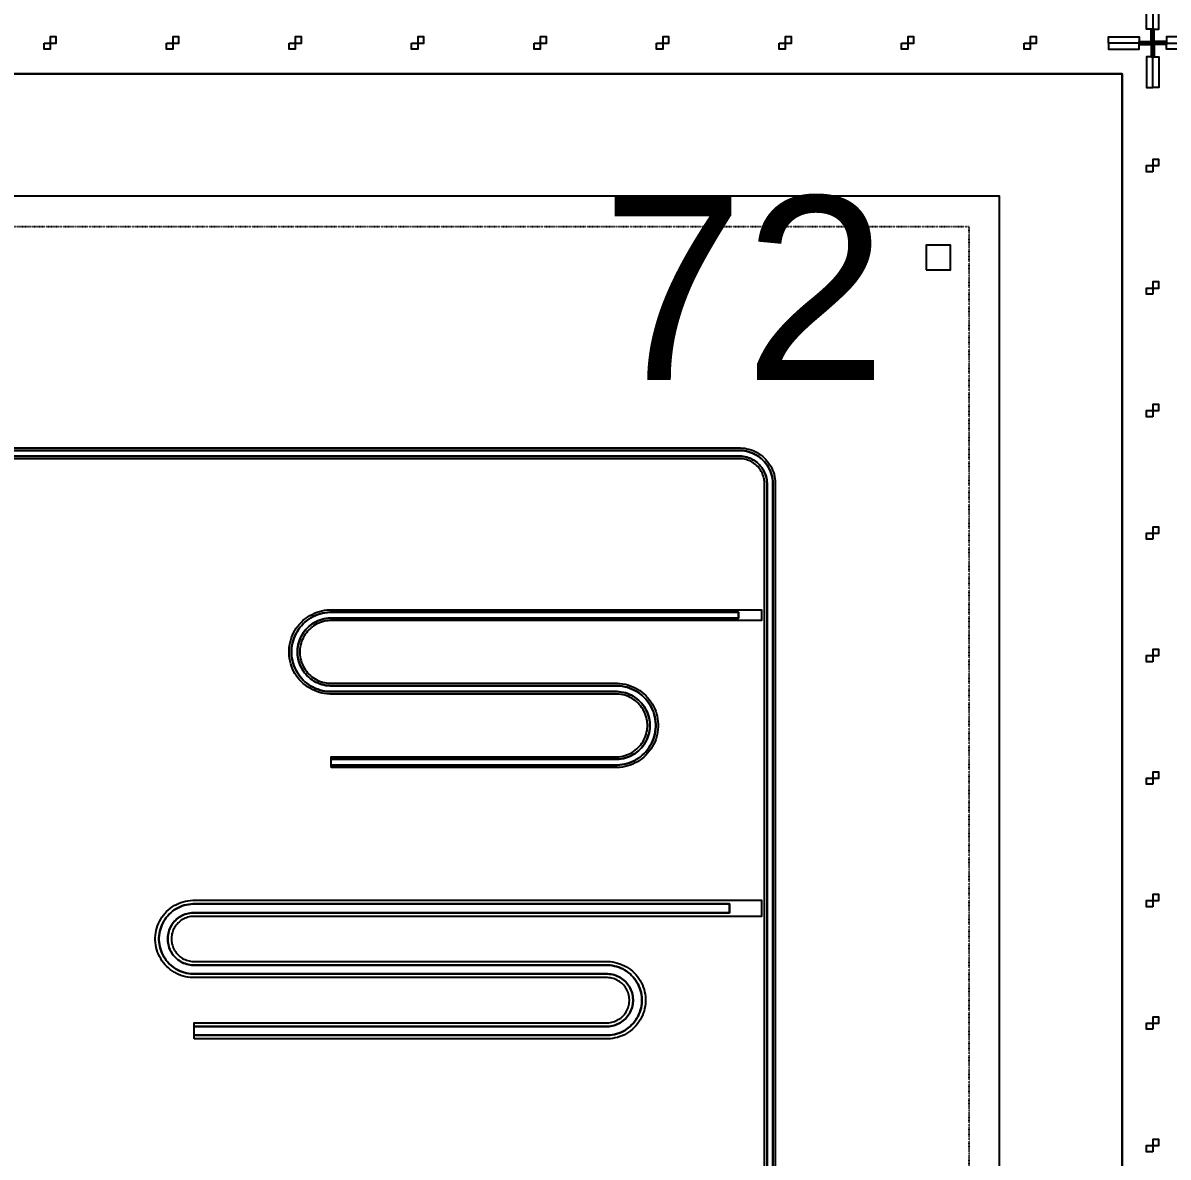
# Model space of a CAD drawing. Extents: x -50000 to 50000, y -50000 to 50000.
# Drawn here: x 10711 to 14450, y -39637 to -35934 of the extents above; entities that cross this region are included whole.
import ezdxf

# ---------------------------------------------------------------- set-up
doc = ezdxf.new("R2010")
doc.units = 0
doc.linetypes.add('DOT', pattern=[0.2, 0, -0.2])
doc.layers.get('0').update_dxf_attribs({"linetype": 'CONTINUOUS'})
for name, color, linetype in [('DICEGRID', 3, 'CONTINUOUS'), ('FRAME', 8, 'CONTINUOUS'), ('MARKERS', 2, 'CONTINUOUS'), ('XOR', 1, 'CONTINUOUS')]:
    doc.layers.add(name, color=color, linetype=linetype)
doc.styles.get("Standard").update_dxf_attribs({"font": 'arial.ttf'})

# ---------------------------------------------------------------- blocks, each defined once
blk = doc.blocks.new('DICINGBORDER')
for points in [[(0, 7200), (45, 7200), (45, 7195), (0, 7195)], [(0, 7195), (5, 7195), (5, 7155), (0, 7155)], [(45, 7200), (145, 7200), (145, 7180), (45, 7180)], [(3580, 7200), (3600, 7200), (3600, 7180), (3580, 7180)], [(3980, 7200), (4000, 7200), (4000, 7180), (3980, 7180)], [(4380, 7200), (4400, 7200), (4400, 7180), (4380, 7180)], [(4780, 7200), (4800, 7200), (4800, 7180), (4780, 7180)], [(5180, 7200), (5200, 7200), (5200, 7180), (5180, 7180)], [(5580, 7200), (5600, 7200), (5600, 7180), (5580, 7180)], [(5980, 7200), (6000, 7200), (6000, 7180), (5980, 7180)], [(6380, 7200), (6400, 7200), (6400, 7180), (6380, 7180)], [(6780, 7200), (6800, 7200), (6800, 7180), (6780, 7180)], [(7155, 7200), (7055, 7200), (7055, 7180), (7155, 7180)], [(7200, 7200), (7155, 7200), (7155, 7195), (7200, 7195)], [(7200, 7195), (7195, 7195), (7195, 7155), (7200, 7155)], [(0, 7155), (20, 7155), (20, 7055), (0, 7055)], [(7200, 7155), (7180, 7155), (7180, 7055), (7200, 7055)], [(0, 6800), (20, 6800), (20, 6820), (0, 6820)], [(7200, 6780), (7180, 6780), (7180, 6800), (7200, 6800)], [(0, 6400), (20, 6400), (20, 6420), (0, 6420)], [(7200, 6380), (7180, 6380), (7180, 6400), (7200, 6400)], [(0, 6000), (20, 6000), (20, 6020), (0, 6020)], [(7200, 5980), (7180, 5980), (7180, 6000), (7200, 6000)], [(0, 5600), (20, 5600), (20, 5620), (0, 5620)], [(7200, 5580), (7180, 5580), (7180, 5600), (7200, 5600)], [(0, 5200), (20, 5200), (20, 5220), (0, 5220)], [(7200, 5180), (7180, 5180), (7180, 5200), (7200, 5200)], [(0, 4800), (20, 4800), (20, 4820), (0, 4820)], [(7200, 4780), (7180, 4780), (7180, 4800), (7200, 4800)], [(0, 4400), (20, 4400), (20, 4420), (0, 4420)], [(7200, 4380), (7180, 4380), (7180, 4400), (7200, 4400)], [(0, 4000), (20, 4000), (20, 4020), (0, 4020)], [(7200, 3980), (7180, 3980), (7180, 4000), (7200, 4000)], [(0, 3600), (20, 3600), (20, 3620), (0, 3620)], [(7200, 3580), (7180, 3580), (7180, 3600), (7200, 3600)], [(0, 45), (20, 45), (20, 145), (0, 145)], [(7200, 45), (7180, 45), (7180, 145), (7200, 145)], [(0, 5), (5, 5), (5, 45), (0, 45)], [(7200, 5), (7195, 5), (7195, 45), (7200, 45)], [(0, 0), (45, 0), (45, 5), (0, 5)], [(45, 0), (145, 0), (145, 20), (45, 20)], [(3600, 0), (3620, 0), (3620, 20), (3600, 20)], [(4000, 0), (4020, 0), (4020, 20), (4000, 20)], [(4400, 0), (4420, 0), (4420, 20), (4400, 20)], [(4800, 0), (4820, 0), (4820, 20), (4800, 20)], [(5200, 0), (5220, 0), (5220, 20), (5200, 20)], [(5600, 0), (5620, 0), (5620, 20), (5600, 20)], [(6000, 0), (6020, 0), (6020, 20), (6000, 20)], [(6400, 0), (6420, 0), (6420, 20), (6400, 20)], [(6800, 0), (6820, 0), (6820, 20), (6800, 20)], [(7155, 0), (7055, 0), (7055, 20), (7155, 20)], [(7200, 0), (7155, 0), (7155, 5), (7200, 5)]]:
    blk.add_lwpolyline(points, close=True)
blk = doc.blocks.new('CHIP_XOR')
at = {"layer": 'chipBorder'}
blk.add_lwpolyline([(0, 0), (0, 7000), (7000, 7000), (7000, 0), (0, 0)], close=True, dxfattribs=at)
at = {"layer": 'DICEGRID'}
blk.add_lwpolyline([(400, 400), (6600, 400), (6600, 6600), (400, 6600)], close=True, dxfattribs=at)
at = {"layer": 'FRAME'}
blk.add_lwpolyline([(0, 0), (7000, 0), (7000, 7000), (0, 7000)], close=True, dxfattribs=at)
at = {"layer": 'FRAME', "linetype": 'DOT'}
blk.add_lwpolyline([(500, 500), (6500, 500), (6500, 6500), (500, 6500)], close=True, dxfattribs=at)
at = {"layer": 'MARKERS'}
blk.add_lwpolyline([(6360, 6360), (6440, 6360), (6440, 6440), (6360, 6440)], close=True, dxfattribs=at)
at = {"layer": 'photolayer'}
for points in [[(1250, 5770.212), (5750, 5770.212), (5753.437, 5770.191), (5760.295, 5769.719), (5767.11, 5768.821), (5773.856, 5767.5), (5780.507, 5765.762), (5787.037, 5763.612), (5793.42, 5761.061), (5799.631, 5758.116), (5805.648, 5754.791), (5811.445, 5751.097), (5817.001, 5747.05), (5822.295, 5742.664), (5827.304, 5737.957), (5832.011, 5732.947), (5836.397, 5727.654), (5840.445, 5722.098), (5844.139, 5716.3), (5847.464, 5710.284), (5850.408, 5704.072), (5852.96, 5697.689), (5855.109, 5691.16), (5856.848, 5684.509), (5858.168, 5677.763), (5859.066, 5670.947), (5859.538, 5664.089), (5859.56, 5660.652), (5859.56, 1860.652)], [(5840.44, 1860.652), (5840.44, 5660.652), (5840.45, 5663.388), (5840.139, 5668.851), (5839.497, 5674.284), (5838.526, 5679.669), (5837.231, 5684.984), (5835.616, 5690.212), (5833.686, 5695.331), (5831.449, 5700.325), (5828.913, 5705.173), (5826.088, 5709.858), (5822.984, 5714.364), (5819.613, 5718.673), (5815.986, 5722.769), (5812.117, 5726.638), (5808.02, 5730.265), (5803.711, 5733.637), (5799.206, 5736.741), (5794.52, 5739.566), (5789.672, 5742.102), (5784.679, 5744.338), (5779.559, 5746.268), (5774.332, 5747.884), (5769.016, 5749.179), (5763.632, 5750.15), (5758.198, 5750.792), (5752.736, 5751.103), (5750, 5751.092), (1250, 5751.092)]]:
    blk.add_lwpolyline(points, dxfattribs=at)
for points in [[(4417.434, 4742.521), (4417.434, 4761.641), (5350.911, 4761.641), (5357.838, 4762.077), (5364.725, 4762.947), (5371.544, 4764.248), (5378.267, 4765.974), (5384.869, 4768.119), (5391.323, 4770.674), (5397.603, 4773.63), (5403.686, 4776.974), (5409.547, 4780.693), (5415.163, 4784.773), (5420.511, 4789.198), (5425.571, 4793.95), (5430.323, 4799.01), (5434.748, 4804.358), (5438.828, 4809.974), (5442.547, 4815.835), (5445.891, 4821.918), (5448.847, 4828.198), (5451.402, 4834.652), (5453.547, 4841.254), (5455.273, 4847.977), (5456.574, 4854.796), (5457.444, 4861.683), (5457.88, 4868.61), (5457.88, 4875.552), (5457.444, 4882.479), (5456.574, 4889.366), (5455.273, 4896.185), (5453.547, 4902.908), (5451.402, 4909.51), (5448.847, 4915.964), (5445.891, 4922.245), (5442.547, 4928.327), (5438.828, 4934.188), (5434.748, 4939.804), (5430.323, 4945.152), (5425.571, 4950.212), (5420.511, 4954.964), (5415.163, 4959.389), (5409.547, 4963.469), (5403.686, 4967.188), (5397.603, 4970.532), (5391.323, 4973.488), (5384.869, 4976.043), (5378.267, 4978.188), (5371.544, 4979.914), (5364.725, 4981.215), (5357.838, 4982.085), (5350.911, 4982.521), (4413.362, 4982.521), (4405.235, 4983.032), (4397.156, 4984.053), (4389.157, 4985.579), (4381.27, 4987.604), (4373.526, 4990.12), (4365.954, 4993.118), (4358.586, 4996.585), (4351.45, 5000.508), (4344.575, 5004.872), (4337.987, 5009.658), (4331.712, 5014.849), (4325.776, 5020.423), (4320.202, 5026.359), (4315.011, 5032.634), (4310.225, 5039.222), (4305.861, 5046.097), (4301.938, 5053.233), (4298.471, 5060.601), (4295.473, 5068.172), (4292.957, 5075.917), (4290.932, 5083.804), (4289.406, 5091.803), (4288.385, 5099.882), (4287.874, 5108.009), (4287.874, 5116.153), (4288.385, 5124.28), (4289.406, 5132.359), (4290.932, 5140.358), (4292.957, 5148.245), (4295.473, 5155.99), (4298.471, 5163.561), (4301.938, 5170.929), (4305.861, 5178.065), (4310.225, 5184.941), (4315.011, 5191.528), (4320.202, 5197.803), (4325.776, 5203.739), (4331.712, 5209.313), (4337.987, 5214.504), (4344.575, 5219.29), (4351.45, 5223.654), (4358.586, 5227.577), (4365.954, 5231.044), (4373.526, 5234.042), (4381.27, 5236.558), (4389.157, 5238.583), (4397.156, 5240.109), (4405.235, 5241.13), (4413.362, 5241.641), (5747.44, 5241.641), (5747.44, 5222.521), (4413.963, 5222.521), (4407.036, 5222.085), (4400.149, 5221.215), (4393.33, 5219.914), (4386.607, 5218.188), (4380.005, 5216.043), (4373.551, 5213.488), (4367.271, 5210.532), (4361.188, 5207.188), (4355.327, 5203.469), (4349.711, 5199.389), (4344.363, 5194.964), (4339.303, 5190.212), (4334.551, 5185.152), (4330.126, 5179.804), (4326.046, 5174.188), (4322.327, 5168.327), (4318.983, 5162.245), (4316.027, 5155.964), (4313.472, 5149.51), (4311.327, 5142.908), (4309.601, 5136.185), (4308.3, 5129.366), (4307.43, 5122.479), (4306.994, 5115.552), (4306.994, 5108.61), (4307.43, 5101.683), (4308.3, 5094.796), (4309.601, 5087.977), (4311.327, 5081.254), (4313.472, 5074.652), (4316.027, 5068.198), (4318.983, 5061.918), (4322.327, 5055.835), (4326.046, 5049.974), (4330.126, 5044.358), (4334.551, 5039.01), (4339.303, 5033.95), (4344.363, 5029.198), (4349.711, 5024.773), (4355.327, 5020.693), (4361.188, 5016.974), (4367.271, 5013.63), (4373.551, 5010.674), (4380.005, 5008.119), (4386.607, 5005.974), (4393.33, 5004.248), (4400.149, 5002.947), (4407.036, 5002.077), (4413.963, 5001.641), (5351.512, 5001.641), (5359.639, 5001.13), (5367.718, 5000.109), (5375.717, 4998.583), (5383.604, 4996.558), (5391.349, 4994.042), (5398.92, 4991.044), (5406.288, 4987.577), (5413.424, 4983.654), (5420.299, 4979.29), (5426.887, 4974.504), (5433.162, 4969.313), (5439.098, 4963.739), (5444.672, 4957.803), (5449.863, 4951.528), (5454.649, 4944.941), (5459.013, 4938.065), (5462.936, 4930.929), (5466.403, 4923.561), (5469.401, 4915.99), (5471.917, 4908.245), (5473.942, 4900.358), (5475.468, 4892.359), (5476.489, 4884.28), (5477, 4876.153), (5477, 4868.009), (5476.489, 4859.882), (5475.468, 4851.803), (5473.942, 4843.804), (5471.917, 4835.917), (5469.401, 4828.172), (5466.403, 4820.601), (5462.936, 4813.233), (5459.013, 4806.097), (5454.649, 4799.222), (5449.863, 4792.634), (5444.672, 4786.359), (5439.098, 4780.423), (5433.162, 4774.849), (5426.887, 4769.658), (5420.299, 4764.872), (5413.424, 4760.508), (5406.288, 4756.585), (5398.92, 4753.118), (5391.349, 4750.12), (5383.604, 4747.604), (5375.717, 4745.579), (5367.718, 4744.053), (5359.639, 4743.032), (5351.512, 4742.521), (4417.434, 4742.521)], [(3969.546, 3860.598), (3969.546, 3889.278), (5320.132, 3889.278), (5325.505, 3889.616), (5330.847, 3890.291), (5336.135, 3891.3), (5341.35, 3892.639), (5346.471, 3894.303), (5351.476, 3896.285), (5356.348, 3898.577), (5361.066, 3901.171), (5365.612, 3904.055), (5369.968, 3907.22), (5374.116, 3910.652), (5378.041, 3914.338), (5381.726, 3918.262), (5385.158, 3922.411), (5388.323, 3926.766), (5391.208, 3931.312), (5393.801, 3936.03), (5396.094, 3940.902), (5398.076, 3945.908), (5399.739, 3951.028), (5401.078, 3956.243), (5402.087, 3961.531), (5402.762, 3966.873), (5403.1, 3972.246), (5403.1, 3977.63), (5402.762, 3983.003), (5402.087, 3988.345), (5401.078, 3993.634), (5399.739, 3998.848), (5398.076, 4003.969), (5396.094, 4008.975), (5393.801, 4013.846), (5391.208, 4018.564), (5388.323, 4023.11), (5385.158, 4027.466), (5381.726, 4031.614), (5378.041, 4035.539), (5374.116, 4039.224), (5369.968, 4042.656), (5365.612, 4045.821), (5361.066, 4048.706), (5356.348, 4051.299), (5351.476, 4053.592), (5346.471, 4055.574), (5341.35, 4057.238), (5336.135, 4058.576), (5330.847, 4059.585), (5325.505, 4060.26), (5320.132, 4060.598), (3965.953, 4060.598), (3958.781, 4061.049), (3951.651, 4061.95), (3944.591, 4063.297), (3937.631, 4065.084), (3930.796, 4067.305), (3924.114, 4069.95), (3917.611, 4073.01), (3911.314, 4076.472), (3905.246, 4080.323), (3899.432, 4084.547), (3893.894, 4089.128), (3888.656, 4094.048), (3883.736, 4099.286), (3879.155, 4104.824), (3874.931, 4110.638), (3871.08, 4116.706), (3867.618, 4123.003), (3864.558, 4129.506), (3861.913, 4136.188), (3859.692, 4143.023), (3857.905, 4149.983), (3856.558, 4157.043), (3855.657, 4164.173), (3855.206, 4171.345), (3855.206, 4178.531), (3855.657, 4185.704), (3856.558, 4192.834), (3857.905, 4199.893), (3859.692, 4206.854), (3861.913, 4213.689), (3864.558, 4220.37), (3867.618, 4226.873), (3871.08, 4233.171), (3874.931, 4239.239), (3879.155, 4245.053), (3883.736, 4250.59), (3888.656, 4255.829), (3893.894, 4260.748), (3899.432, 4265.329), (3905.246, 4269.553), (3911.314, 4273.404), (3917.611, 4276.866), (3924.114, 4279.926), (3930.796, 4282.572), (3937.631, 4284.792), (3944.591, 4286.58), (3951.651, 4287.926), (3958.781, 4288.827), (3965.953, 4289.278), (5717.44, 4289.278), (5717.44, 4260.598), (3966.854, 4260.598), (3961.481, 4260.26), (3956.139, 4259.585), (3950.851, 4258.576), (3945.636, 4257.238), (3940.516, 4255.574), (3935.51, 4253.592), (3930.638, 4251.299), (3925.92, 4248.706), (3921.374, 4245.821), (3917.019, 4242.656), (3912.87, 4239.224), (3908.946, 4235.539), (3905.26, 4231.614), (3901.828, 4227.466), (3898.663, 4223.11), (3895.779, 4218.564), (3893.185, 4213.846), (3890.893, 4208.975), (3888.911, 4203.969), (3887.247, 4198.848), (3885.908, 4193.634), (3884.899, 4188.345), (3884.224, 4183.003), (3883.886, 4177.63), (3883.886, 4172.246), (3884.224, 4166.873), (3884.899, 4161.531), (3885.908, 4156.243), (3887.247, 4151.028), (3888.911, 4145.908), (3890.893, 4140.902), (3893.185, 4136.03), (3895.779, 4131.312), (3898.663, 4126.766), (3901.828, 4122.411), (3905.26, 4118.262), (3908.946, 4114.338), (3912.87, 4110.652), (3917.019, 4107.22), (3921.374, 4104.055), (3925.92, 4101.171), (3930.638, 4098.577), (3935.51, 4096.285), (3940.516, 4094.303), (3945.636, 4092.639), (3950.851, 4091.3), (3956.139, 4090.291), (3961.481, 4089.616), (3966.854, 4089.278), (5321.033, 4089.278), (5328.206, 4088.827), (5335.336, 4087.926), (5342.395, 4086.58), (5349.356, 4084.792), (5356.19, 4082.572), (5362.872, 4079.926), (5369.375, 4076.866), (5375.673, 4073.404), (5381.74, 4069.553), (5387.554, 4065.329), (5393.092, 4060.748), (5398.331, 4055.829), (5403.25, 4050.59), (5407.831, 4045.053), (5412.055, 4039.239), (5415.906, 4033.171), (5419.368, 4026.873), (5422.428, 4020.37), (5425.073, 4013.689), (5427.294, 4006.854), (5429.081, 3999.893), (5430.428, 3992.834), (5431.329, 3985.704), (5431.78, 3978.531), (5431.78, 3971.345), (5431.329, 3964.173), (5430.428, 3957.043), (5429.081, 3949.983), (5427.294, 3943.023), (5425.073, 3936.188), (5422.428, 3929.506), (5419.368, 3923.003), (5415.906, 3916.706), (5412.055, 3910.638), (5407.831, 3904.824), (5403.25, 3899.286), (5398.331, 3894.048), (5393.092, 3889.128), (5387.554, 3884.547), (5381.74, 3880.323), (5375.673, 3876.472), (5369.375, 3873.01), (5362.872, 3869.95), (5356.19, 3867.305), (5349.356, 3865.084), (5342.395, 3863.297), (5335.336, 3861.95), (5328.206, 3861.049), (5321.033, 3860.598), (3969.546, 3860.598)]]:
    blk.add_lwpolyline(points, close=True, dxfattribs=at)
at = {"layer": 'XOR'}
for points in [[(1250, 5751.092), (5750, 5751.092), (5752.736, 5751.103), (5758.198, 5750.792), (5763.632, 5750.15), (5769.016, 5749.179), (5774.332, 5747.884), (5779.559, 5746.268), (5784.679, 5744.338), (5789.672, 5742.102), (5794.52, 5739.566), (5799.206, 5736.741), (5803.711, 5733.637), (5808.02, 5730.265), (5812.117, 5726.638), (5815.986, 5722.769), (5819.613, 5718.673), (5822.984, 5714.364), (5826.088, 5709.858), (5828.913, 5705.173), (5831.449, 5700.325), (5833.686, 5695.331), (5835.616, 5690.212), (5837.231, 5684.984), (5838.526, 5679.669), (5839.497, 5674.284), (5840.139, 5668.851), (5840.45, 5663.388), (5840.44, 5660.652), (5840.44, 1860.652)], [(5859.56, 1860.652), (5859.56, 5660.652), (5859.538, 5664.089), (5859.066, 5670.947), (5858.168, 5677.763), (5856.848, 5684.509), (5855.109, 5691.16), (5852.96, 5697.689), (5850.408, 5704.072), (5847.464, 5710.284), (5844.139, 5716.3), (5840.445, 5722.098), (5836.397, 5727.654), (5832.011, 5732.947), (5827.304, 5737.957), (5822.295, 5742.664), (5817.001, 5747.05), (5811.445, 5751.097), (5805.648, 5754.791), (5799.631, 5758.116), (5793.42, 5761.061), (5787.037, 5763.612), (5780.507, 5765.762), (5773.856, 5767.5), (5767.11, 5768.821), (5760.295, 5769.719), (5753.437, 5770.191), (5750, 5770.212), (1207.359, 5770.212)], [(1250, 5778.212), (5750, 5778.212), (5753.552, 5778.213), (5760.644, 5777.784), (5767.697, 5776.927), (5774.685, 5775.647), (5781.583, 5773.947), (5788.366, 5771.833), (5795.009, 5769.314), (5801.488, 5766.398), (5807.779, 5763.097), (5813.859, 5759.421), (5819.706, 5755.385), (5825.298, 5751.004), (5830.616, 5746.293), (5835.64, 5741.269), (5840.351, 5735.951), (5844.733, 5730.358), (5848.769, 5724.511), (5852.444, 5718.431), (5855.746, 5712.14), (5858.662, 5705.662), (5861.181, 5699.019), (5863.294, 5692.236), (5864.994, 5685.338), (5866.275, 5678.349), (5867.131, 5671.296), (5867.56, 5664.205), (5867.56, 1860.652)], [(5832.44, 1860.652), (5832.44, 5663.144), (5832.14, 5668.117), (5831.539, 5673.063), (5830.642, 5677.963), (5829.449, 5682.801), (5827.967, 5687.558), (5826.201, 5692.216), (5824.156, 5696.76), (5821.841, 5701.171), (5819.264, 5705.435), (5816.433, 5709.535), (5813.361, 5713.457), (5810.057, 5717.186), (5806.534, 5720.709), (5802.805, 5724.013), (5798.883, 5727.086), (5794.782, 5729.916), (5790.519, 5732.493), (5786.107, 5734.809), (5781.564, 5736.853), (5776.905, 5738.62), (5772.148, 5740.102), (5767.311, 5741.294), (5762.41, 5742.192), (5757.464, 5742.792), (5752.491, 5743.093), (5750, 5743.092), (1250, 5743.092)]]:
    blk.add_lwpolyline(points, dxfattribs=at)
for points in [[(4417.434, 4734.521), (4417.434, 4742.521), (5351.512, 4742.521), (5359.639, 4743.032), (5367.718, 4744.053), (5375.717, 4745.579), (5383.604, 4747.604), (5391.349, 4750.12), (5398.92, 4753.118), (5406.288, 4756.585), (5413.424, 4760.508), (5420.299, 4764.872), (5426.887, 4769.658), (5433.162, 4774.849), (5439.098, 4780.423), (5444.672, 4786.359), (5449.863, 4792.634), (5454.649, 4799.222), (5459.013, 4806.097), (5462.936, 4813.233), (5466.403, 4820.601), (5469.401, 4828.172), (5471.917, 4835.917), (5473.942, 4843.804), (5475.468, 4851.803), (5476.489, 4859.882), (5477, 4868.009), (5477, 4876.153), (5476.489, 4884.28), (5475.468, 4892.359), (5473.942, 4900.358), (5471.917, 4908.245), (5469.401, 4915.99), (5466.403, 4923.561), (5462.936, 4930.929), (5459.013, 4938.065), (5454.649, 4944.941), (5449.863, 4951.528), (5444.672, 4957.803), (5439.098, 4963.739), (5433.162, 4969.313), (5426.887, 4974.504), (5420.299, 4979.29), (5413.424, 4983.654), (5406.288, 4987.577), (5398.92, 4991.044), (5391.349, 4994.042), (5383.604, 4996.558), (5375.717, 4998.583), (5367.718, 5000.109), (5359.639, 5001.13), (5351.512, 5001.641), (4413.963, 5001.641), (4407.036, 5002.077), (4400.149, 5002.947), (4393.33, 5004.248), (4386.607, 5005.974), (4380.005, 5008.119), (4373.551, 5010.674), (4367.271, 5013.63), (4361.188, 5016.974), (4355.327, 5020.693), (4349.711, 5024.773), (4344.363, 5029.198), (4339.303, 5033.95), (4334.551, 5039.01), (4330.126, 5044.358), (4326.046, 5049.974), (4322.327, 5055.835), (4318.983, 5061.918), (4316.027, 5068.198), (4313.472, 5074.652), (4311.327, 5081.254), (4309.601, 5087.977), (4308.3, 5094.796), (4307.43, 5101.683), (4306.994, 5108.61), (4306.994, 5115.552), (4307.43, 5122.479), (4308.3, 5129.366), (4309.601, 5136.185), (4311.327, 5142.908), (4313.472, 5149.51), (4316.027, 5155.964), (4318.983, 5162.245), (4322.327, 5168.327), (4326.046, 5174.188), (4330.126, 5179.804), (4334.551, 5185.152), (4339.303, 5190.212), (4344.363, 5194.964), (4349.711, 5199.389), (4355.327, 5203.469), (4361.188, 5207.188), (4367.271, 5210.532), (4373.551, 5213.488), (4380.005, 5216.043), (4386.607, 5218.188), (4393.33, 5219.914), (4400.149, 5221.215), (4407.036, 5222.085), (4413.963, 5222.521), (5747.44, 5222.521), (5747.44, 5241.641), (4413.362, 5241.641), (4405.235, 5241.13), (4397.156, 5240.109), (4389.157, 5238.583), (4381.27, 5236.558), (4373.526, 5234.042), (4365.954, 5231.044), (4358.586, 5227.577), (4351.45, 5223.654), (4344.575, 5219.29), (4337.987, 5214.504), (4331.712, 5209.313), (4325.776, 5203.739), (4320.202, 5197.803), (4315.011, 5191.528), (4310.225, 5184.941), (4305.861, 5178.065), (4301.938, 5170.929), (4298.471, 5163.561), (4295.473, 5155.99), (4292.957, 5148.245), (4290.932, 5140.358), (4289.406, 5132.359), (4288.385, 5124.28), (4287.874, 5116.153), (4287.874, 5108.009), (4288.385, 5099.882), (4289.406, 5091.803), (4290.932, 5083.804), (4292.957, 5075.917), (4295.473, 5068.172), (4298.471, 5060.601), (4301.938, 5053.233), (4305.861, 5046.097), (4310.225, 5039.222), (4315.011, 5032.634), (4320.202, 5026.359), (4325.776, 5020.423), (4331.712, 5014.849), (4337.987, 5009.658), (4344.575, 5004.872), (4351.45, 5000.508), (4358.586, 4996.585), (4365.954, 4993.118), (4373.526, 4990.12), (4381.27, 4987.604), (4389.157, 4985.579), (4397.156, 4984.053), (4405.235, 4983.032), (4413.362, 4982.521), (5350.911, 4982.521), (5357.838, 4982.085), (5364.725, 4981.215), (5371.544, 4979.914), (5378.267, 4978.188), (5384.869, 4976.043), (5391.323, 4973.488), (5397.603, 4970.532), (5403.686, 4967.188), (5409.547, 4963.469), (5415.163, 4959.389), (5420.511, 4954.964), (5425.571, 4950.212), (5430.323, 4945.152), (5434.748, 4939.804), (5438.828, 4934.188), (5442.547, 4928.327), (5445.891, 4922.245), (5448.847, 4915.964), (5451.402, 4909.51), (5453.547, 4902.908), (5455.273, 4896.185), (5456.574, 4889.366), (5457.444, 4882.479), (5457.88, 4875.552), (5457.88, 4868.61), (5457.444, 4861.683), (5456.574, 4854.796), (5455.273, 4847.977), (5453.547, 4841.254), (5451.402, 4834.652), (5448.847, 4828.198), (5445.891, 4821.918), (5442.547, 4815.835), (5438.828, 4809.974), (5434.748, 4804.358), (5430.323, 4799.01), (5425.571, 4793.95), (5420.511, 4789.198), (5415.163, 4784.773), (5409.547, 4780.693), (5403.686, 4776.974), (5397.603, 4773.63), (5391.323, 4770.674), (5384.869, 4768.119), (5378.267, 4765.974), (5371.544, 4764.248), (5364.725, 4762.947), (5357.838, 4762.077), (5350.911, 4761.641), (4417.434, 4761.641), (4417.434, 4769.641), (5350.659, 4769.641), (5357.085, 4770.045), (5363.473, 4770.852), (5369.798, 4772.059), (5376.034, 4773.66), (5382.157, 4775.65), (5388.144, 4778.02), (5393.97, 4780.761), (5399.612, 4783.863), (5405.048, 4787.313), (5410.257, 4791.098), (5415.218, 4795.202), (5419.912, 4799.609), (5424.319, 4804.303), (5428.423, 4809.264), (5432.208, 4814.473), (5435.658, 4819.909), (5438.76, 4825.551), (5441.501, 4831.377), (5443.871, 4837.364), (5445.861, 4843.487), (5447.462, 4849.723), (5448.669, 4856.048), (5449.476, 4862.436), (5449.88, 4868.862), (5449.88, 4875.3), (5449.476, 4881.726), (5448.669, 4888.114), (5447.462, 4894.439), (5445.861, 4900.675), (5443.871, 4906.798), (5441.501, 4912.785), (5438.76, 4918.611), (5435.658, 4924.253), (5432.208, 4929.689), (5428.423, 4934.898), (5424.319, 4939.859), (5419.912, 4944.553), (5415.218, 4948.96), (5410.257, 4953.064), (5405.048, 4956.849), (5399.612, 4960.299), (5393.97, 4963.401), (5388.144, 4966.142), (5382.157, 4968.512), (5376.034, 4970.502), (5369.798, 4972.103), (5363.473, 4973.31), (5357.085, 4974.117), (5350.659, 4974.521), (4413.111, 4974.521), (4404.482, 4975.064), (4395.904, 4976.148), (4387.411, 4977.768), (4379.037, 4979.918), (4370.814, 4982.59), (4362.775, 4985.772), (4354.952, 4989.454), (4347.376, 4993.619), (4340.076, 4998.252), (4333.081, 5003.334), (4326.419, 5008.845), (4320.116, 5014.763), (4314.198, 5021.066), (4308.687, 5027.728), (4303.605, 5034.723), (4298.972, 5042.023), (4294.807, 5049.599), (4291.125, 5057.422), (4287.943, 5065.461), (4285.271, 5073.684), (4283.121, 5082.058), (4281.501, 5090.551), (4280.417, 5099.129), (4279.874, 5107.758), (4279.874, 5116.404), (4280.417, 5125.033), (4281.501, 5133.611), (4283.121, 5142.104), (4285.271, 5150.478), (4287.943, 5158.701), (4291.125, 5166.74), (4294.807, 5174.563), (4298.972, 5182.139), (4303.605, 5189.439), (4308.687, 5196.434), (4314.198, 5203.096), (4320.116, 5209.399), (4326.419, 5215.317), (4333.081, 5220.828), (4340.076, 5225.91), (4347.376, 5230.543), (4354.952, 5234.708), (4362.775, 5238.39), (4370.814, 5241.572), (4379.037, 5244.244), (4387.411, 5246.394), (4395.904, 5248.015), (4404.482, 5249.098), (4413.111, 5249.641), (5822.44, 5249.641), (5822.44, 5214.521), (4414.215, 5214.521), (4407.789, 5214.117), (4401.401, 5213.31), (4395.076, 5212.103), (4388.84, 5210.502), (4382.717, 5208.512), (4376.73, 5206.142), (4370.904, 5203.401), (4365.262, 5200.299), (4359.826, 5196.849), (4354.617, 5193.064), (4349.656, 5188.96), (4344.962, 5184.553), (4340.555, 5179.859), (4336.451, 5174.898), (4332.666, 5169.689), (4329.216, 5164.253), (4326.114, 5158.611), (4323.373, 5152.785), (4321.003, 5146.798), (4319.013, 5140.675), (4317.412, 5134.439), (4316.205, 5128.114), (4315.398, 5121.726), (4314.994, 5115.3), (4314.994, 5108.862), (4315.398, 5102.436), (4316.205, 5096.048), (4317.412, 5089.723), (4319.013, 5083.487), (4321.003, 5077.364), (4323.373, 5071.377), (4326.114, 5065.551), (4329.216, 5059.909), (4332.666, 5054.473), (4336.451, 5049.264), (4340.555, 5044.303), (4344.962, 5039.609), (4349.656, 5035.202), (4354.617, 5031.098), (4359.826, 5027.313), (4365.262, 5023.863), (4370.904, 5020.761), (4376.73, 5018.02), (4382.717, 5015.65), (4388.84, 5013.66), (4395.076, 5012.059), (4401.401, 5010.852), (4407.789, 5010.045), (4414.215, 5009.641), (5351.763, 5009.641), (5360.392, 5009.098), (5368.97, 5008.015), (5377.463, 5006.394), (5385.837, 5004.244), (5394.06, 5001.572), (5402.099, 4998.39), (5409.922, 4994.708), (5417.498, 4990.543), (5424.798, 4985.91), (5431.793, 4980.828), (5438.455, 4975.317), (5444.758, 4969.399), (5450.676, 4963.096), (5456.187, 4956.434), (5461.269, 4949.439), (5465.902, 4942.139), (5470.067, 4934.563), (5473.749, 4926.74), (5476.931, 4918.701), (5479.603, 4910.478), (5481.753, 4902.104), (5483.373, 4893.611), (5484.457, 4885.033), (5485, 4876.404), (5485, 4867.758), (5484.457, 4859.129), (5483.373, 4850.551), (5481.753, 4842.058), (5479.603, 4833.684), (5476.931, 4825.461), (5473.749, 4817.422), (5470.067, 4809.599), (5465.902, 4802.023), (5461.269, 4794.723), (5456.187, 4787.728), (5450.676, 4781.066), (5444.758, 4774.763), (5438.455, 4768.845), (5431.793, 4763.334), (5424.798, 4758.252), (5417.498, 4753.619), (5409.922, 4749.454), (5402.099, 4745.772), (5394.06, 4742.59), (5385.837, 4739.918), (5377.463, 4737.768), (5368.97, 4736.148), (5360.392, 4735.064), (5351.763, 4734.521), (4417.434, 4734.521)], [(3969.546, 3848.598), (3969.546, 3860.598), (5321.033, 3860.598), (5328.206, 3861.049), (5335.336, 3861.95), (5342.395, 3863.297), (5349.356, 3865.084), (5356.19, 3867.305), (5362.872, 3869.95), (5369.375, 3873.01), (5375.673, 3876.472), (5381.74, 3880.323), (5387.554, 3884.547), (5393.092, 3889.128), (5398.331, 3894.048), (5403.25, 3899.286), (5407.831, 3904.824), (5412.055, 3910.638), (5415.906, 3916.706), (5419.368, 3923.003), (5422.428, 3929.506), (5425.073, 3936.188), (5427.294, 3943.023), (5429.081, 3949.983), (5430.428, 3957.043), (5431.329, 3964.173), (5431.78, 3971.345), (5431.78, 3978.531), (5431.329, 3985.704), (5430.428, 3992.834), (5429.081, 3999.893), (5427.294, 4006.854), (5425.073, 4013.689), (5422.428, 4020.37), (5419.368, 4026.873), (5415.906, 4033.171), (5412.055, 4039.239), (5407.831, 4045.053), (5403.25, 4050.59), (5398.331, 4055.829), (5393.092, 4060.748), (5387.554, 4065.329), (5381.74, 4069.553), (5375.673, 4073.404), (5369.375, 4076.866), (5362.872, 4079.926), (5356.19, 4082.572), (5349.356, 4084.792), (5342.395, 4086.58), (5335.336, 4087.926), (5328.206, 4088.827), (5321.033, 4089.278), (3966.854, 4089.278), (3961.481, 4089.616), (3956.139, 4090.291), (3950.851, 4091.3), (3945.636, 4092.639), (3940.516, 4094.303), (3935.51, 4096.285), (3930.638, 4098.577), (3925.92, 4101.171), (3921.374, 4104.055), (3917.019, 4107.22), (3912.87, 4110.652), (3908.946, 4114.338), (3905.26, 4118.262), (3901.828, 4122.411), (3898.663, 4126.766), (3895.779, 4131.312), (3893.185, 4136.03), (3890.893, 4140.902), (3888.911, 4145.908), (3887.247, 4151.028), (3885.908, 4156.243), (3884.899, 4161.531), (3884.224, 4166.873), (3883.886, 4172.246), (3883.886, 4177.63), (3884.224, 4183.003), (3884.899, 4188.345), (3885.908, 4193.634), (3887.247, 4198.848), (3888.911, 4203.969), (3890.893, 4208.975), (3893.185, 4213.846), (3895.779, 4218.564), (3898.663, 4223.11), (3901.828, 4227.466), (3905.26, 4231.614), (3908.946, 4235.539), (3912.87, 4239.224), (3917.019, 4242.656), (3921.374, 4245.821), (3925.92, 4248.706), (3930.638, 4251.299), (3935.51, 4253.592), (3940.516, 4255.574), (3945.636, 4257.238), (3950.851, 4258.576), (3956.139, 4259.585), (3961.481, 4260.26), (3966.854, 4260.598), (5717.44, 4260.598), (5717.44, 4289.278), (3965.953, 4289.278), (3958.781, 4288.827), (3951.651, 4287.926), (3944.591, 4286.58), (3937.631, 4284.792), (3930.796, 4282.572), (3924.114, 4279.926), (3917.611, 4276.866), (3911.314, 4273.404), (3905.246, 4269.553), (3899.432, 4265.329), (3893.894, 4260.748), (3888.656, 4255.829), (3883.736, 4250.59), (3879.155, 4245.053), (3874.931, 4239.239), (3871.08, 4233.171), (3867.618, 4226.873), (3864.558, 4220.37), (3861.913, 4213.689), (3859.692, 4206.854), (3857.905, 4199.893), (3856.558, 4192.834), (3855.657, 4185.704), (3855.206, 4178.531), (3855.206, 4171.345), (3855.657, 4164.173), (3856.558, 4157.043), (3857.905, 4149.983), (3859.692, 4143.023), (3861.913, 4136.188), (3864.558, 4129.506), (3867.618, 4123.003), (3871.08, 4116.706), (3874.931, 4110.638), (3879.155, 4104.824), (3883.736, 4099.286), (3888.656, 4094.048), (3893.894, 4089.128), (3899.432, 4084.547), (3905.246, 4080.323), (3911.314, 4076.472), (3917.611, 4073.01), (3924.114, 4069.95), (3930.796, 4067.305), (3937.631, 4065.084), (3944.591, 4063.297), (3951.651, 4061.95), (3958.781, 4061.049), (3965.953, 4060.598), (5320.132, 4060.598), (5325.505, 4060.26), (5330.847, 4059.585), (5336.135, 4058.576), (5341.35, 4057.238), (5346.471, 4055.574), (5351.476, 4053.592), (5356.348, 4051.299), (5361.066, 4048.706), (5365.612, 4045.821), (5369.968, 4042.656), (5374.116, 4039.224), (5378.041, 4035.539), (5381.726, 4031.614), (5385.158, 4027.466), (5388.323, 4023.11), (5391.208, 4018.564), (5393.801, 4013.846), (5396.094, 4008.975), (5398.076, 4003.969), (5399.739, 3998.848), (5401.078, 3993.634), (5402.087, 3988.345), (5402.762, 3983.003), (5403.1, 3977.63), (5403.1, 3972.246), (5402.762, 3966.873), (5402.087, 3961.531), (5401.078, 3956.243), (5399.739, 3951.028), (5398.076, 3945.908), (5396.094, 3940.902), (5393.801, 3936.03), (5391.208, 3931.312), (5388.323, 3926.766), (5385.158, 3922.411), (5381.726, 3918.262), (5378.041, 3914.338), (5374.116, 3910.652), (5369.968, 3907.22), (5365.612, 3904.055), (5361.066, 3901.171), (5356.348, 3898.577), (5351.476, 3896.285), (5346.471, 3894.303), (5341.35, 3892.639), (5336.135, 3891.3), (5330.847, 3890.291), (5325.505, 3889.616), (5320.132, 3889.278), (3969.546, 3889.278), (3969.546, 3901.278), (5319.755, 3901.278), (5324.375, 3901.569), (5328.969, 3902.149), (5333.516, 3903.017), (5338.001, 3904.168), (5342.404, 3905.599), (5346.708, 3907.303), (5350.897, 3909.274), (5354.955, 3911.505), (5358.864, 3913.985), (5362.609, 3916.707), (5366.176, 3919.658), (5369.551, 3922.827), (5372.72, 3926.202), (5375.672, 3929.769), (5378.393, 3933.515), (5380.874, 3937.424), (5383.104, 3941.481), (5385.075, 3945.67), (5386.779, 3949.974), (5388.21, 3954.378), (5389.362, 3958.862), (5390.229, 3963.41), (5390.809, 3968.003), (5391.1, 3972.623), (5391.1, 3977.253), (5390.809, 3981.874), (5390.229, 3986.467), (5389.362, 3991.015), (5388.21, 3995.499), (5386.779, 3999.902), (5385.075, 4004.207), (5383.104, 4008.396), (5380.874, 4012.453), (5378.393, 4016.362), (5375.672, 4020.107), (5372.72, 4023.674), (5369.551, 4027.049), (5366.176, 4030.219), (5362.609, 4033.17), (5358.864, 4035.891), (5354.955, 4038.372), (5350.897, 4040.602), (5346.708, 4042.573), (5342.404, 4044.278), (5338.001, 4045.708), (5333.516, 4046.86), (5328.969, 4047.727), (5324.375, 4048.307), (5319.755, 4048.598), (3965.576, 4048.598), (3957.651, 4049.097), (3949.772, 4050.092), (3941.972, 4051.58), (3934.281, 4053.555), (3926.729, 4056.009), (3919.346, 4058.932), (3912.161, 4062.313), (3905.202, 4066.138), (3898.498, 4070.393), (3892.073, 4075.061), (3885.955, 4080.122), (3880.166, 4085.558), (3874.73, 4091.347), (3869.669, 4097.465), (3865.001, 4103.89), (3860.746, 4110.594), (3856.921, 4117.553), (3853.54, 4124.738), (3850.617, 4132.121), (3848.163, 4139.673), (3846.188, 4147.364), (3844.7, 4155.164), (3843.705, 4163.043), (3843.206, 4170.968), (3843.206, 4178.909), (3843.705, 4186.834), (3844.7, 4194.712), (3846.188, 4202.512), (3848.163, 4210.203), (3850.617, 4217.755), (3853.54, 4225.139), (3856.921, 4232.324), (3860.746, 4239.282), (3865.001, 4245.987), (3869.669, 4252.411), (3874.73, 4258.53), (3880.166, 4264.318), (3885.955, 4269.754), (3892.073, 4274.816), (3898.498, 4279.483), (3905.202, 4283.738), (3912.161, 4287.564), (3919.346, 4290.945), (3926.729, 4293.868), (3934.281, 4296.322), (3941.972, 4298.296), (3949.772, 4299.784), (3957.651, 4300.78), (3965.576, 4301.278), (5822.44, 4301.278), (5822.44, 4248.598), (3967.231, 4248.598), (3962.611, 4248.307), (3958.018, 4247.727), (3953.47, 4246.86), (3948.986, 4245.708), (3944.582, 4244.278), (3940.278, 4242.573), (3936.089, 4240.602), (3932.032, 4238.372), (3928.123, 4235.891), (3924.377, 4233.17), (3920.81, 4230.219), (3917.435, 4227.049), (3914.266, 4223.674), (3911.315, 4220.107), (3908.593, 4216.362), (3906.113, 4212.453), (3903.882, 4208.396), (3901.911, 4204.207), (3900.207, 4199.902), (3898.776, 4195.499), (3897.625, 4191.015), (3896.757, 4186.467), (3896.177, 4181.874), (3895.886, 4177.253), (3895.886, 4172.623), (3896.177, 4168.003), (3896.757, 4163.41), (3897.625, 4158.862), (3898.776, 4154.378), (3900.207, 4149.974), (3901.911, 4145.67), (3903.882, 4141.481), (3906.113, 4137.424), (3908.593, 4133.515), (3911.315, 4129.769), (3914.266, 4126.202), (3917.435, 4122.827), (3920.81, 4119.658), (3924.377, 4116.707), (3928.123, 4113.985), (3932.032, 4111.505), (3936.089, 4109.274), (3940.278, 4107.303), (3944.582, 4105.599), (3948.986, 4104.168), (3953.47, 4103.017), (3958.018, 4102.149), (3962.611, 4101.569), (3967.231, 4101.278), (5321.41, 4101.278), (5329.336, 4100.78), (5337.214, 4099.784), (5345.014, 4098.296), (5352.705, 4096.322), (5360.257, 4093.868), (5367.64, 4090.945), (5374.825, 4087.564), (5381.784, 4083.738), (5388.489, 4079.483), (5394.913, 4074.816), (5401.031, 4069.754), (5406.82, 4064.318), (5412.256, 4058.53), (5417.317, 4052.411), (5421.985, 4045.987), (5426.24, 4039.282), (5430.065, 4032.324), (5433.446, 4025.139), (5436.37, 4017.755), (5438.823, 4010.203), (5440.798, 4002.512), (5442.286, 3994.712), (5443.281, 3986.834), (5443.78, 3978.909), (5443.78, 3970.968), (5443.281, 3963.043), (5442.286, 3955.164), (5440.798, 3947.364), (5438.823, 3939.673), (5436.37, 3932.121), (5433.446, 3924.738), (5430.065, 3917.553), (5426.24, 3910.594), (5421.985, 3903.89), (5417.317, 3897.465), (5412.256, 3891.347), (5406.82, 3885.558), (5401.031, 3880.122), (5394.913, 3875.061), (5388.489, 3870.393), (5381.784, 3866.138), (5374.825, 3862.313), (5367.64, 3858.932), (5360.257, 3856.009), (5352.705, 3853.555), (5345.014, 3851.58), (5337.214, 3850.092), (5329.336, 3849.097), (5321.41, 3848.598), (3969.546, 3848.598)]]:
    blk.add_lwpolyline(points, close=True, dxfattribs=at)

msp = doc.modelspace()

# ---------------------------------------------------------------- linework, layer by layer
at = {"layer": 'FRAME'}
for radius in [50000, 49500]:
    msp.add_circle((0, 0), radius, dxfattribs=at)

# ---------------------------------------------------------------- block references
at = {"layer": 'MARKERS'}
for p in [(7200, -36000), (14400, -36000), (7200, -43200), (14400, -43200)]:
    msp.add_blockref('DICINGBORDER', p, dxfattribs=at)
at = {"layer": 'XOR'}
msp.add_blockref('CHIP_XOR', (7300, -43100), dxfattribs=at)

# ---------------------------------------------------------------- texts
at = {"layer": 'MARKERS'}
msp.add_text('72', height=600, dxfattribs=at).set_placement((12600, -37100))

doc.saveas('drawing.dxf')
